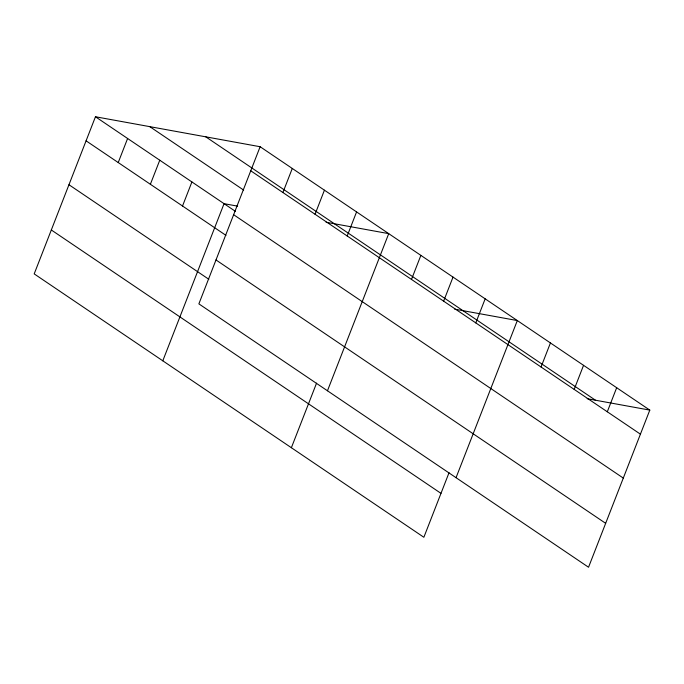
<?xml version="1.0" encoding="UTF-8"?>
<svg xmlns="http://www.w3.org/2000/svg" width="684" height="684" viewBox="0 0 684 684"><rect width="100%" height="100%" fill="white"/><g stroke="black" fill="none" stroke-linecap="round" stroke-linejoin="round"><path stroke-width="1.03" d="M260.134 146.727L198.873 303.867L588.539 567.241L649.8 410.109L260.134 146.727L95.461 116.759L34.2 273.891L423.866 537.273L449.037 472.704M118.229 162.553L127.609 138.484M150.377 184.278L159.757 160.218M182.525 206.012L191.905 181.944M162.792 360.81L224.053 203.678L237.639 206.149M282.902 192.52L292.282 168.461M315.05 214.254L324.43 190.186M347.198 235.98L356.578 211.912M291.375 447.721L316.555 383.151M327.465 390.778L388.726 233.646L326.088 222.249M411.494 279.44L420.874 255.371M443.634 301.165L453.022 277.106M475.782 322.891L485.17 298.831M456.048 477.689L517.318 320.557L454.68 309.159M541.053 367.009L550.432 342.949M574.175 389.393L583.555 365.333M607.298 411.785L616.677 387.717M587.163 398.704L649.8 410.109M205.798 136.843L595.456 400.217M250.754 170.795L640.421 434.169M149.805 126.651L243.641 190.075M95.461 116.759L235.347 211.305M233.629 214.708L623.295 478.082M86.081 140.827L225.968 235.373M215.99 259.954L605.656 523.328M68.964 184.74L208.842 279.286M51.317 229.978L440.983 493.361"/></g></svg>
